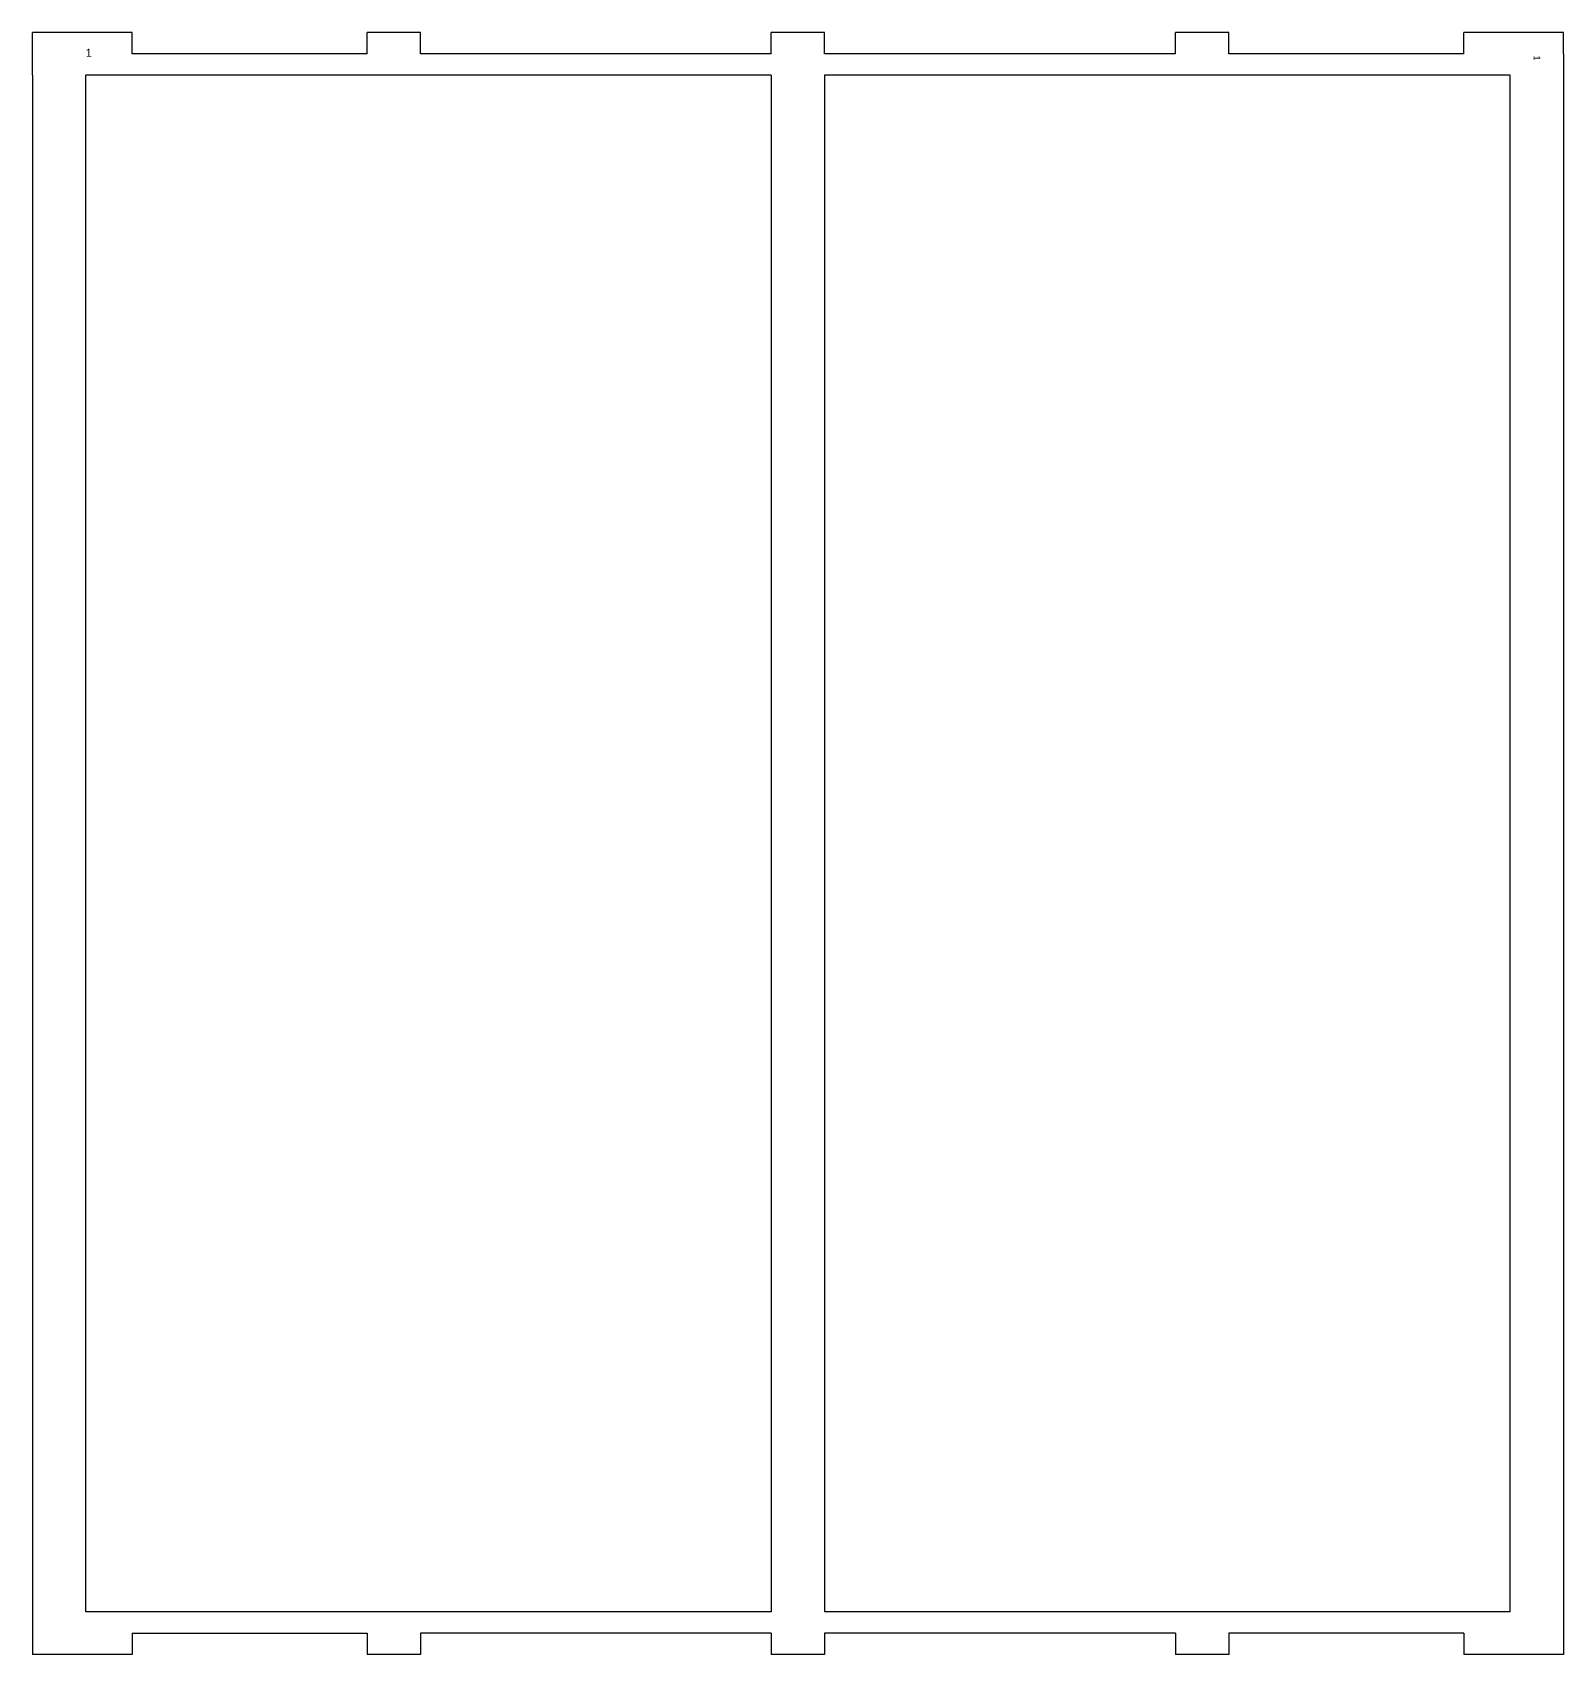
# Model space of a CAD drawing. Header units: millimetres. Extents: x 1909 to 5401, y -1249 to 880.
# Drawn here: x 4111 to 4685, y -1249 to -641 of the extents above; entities that cross this region are included whole.
import ezdxf

# ---------------------------------------------------------------- set-up
doc = ezdxf.new("R2010")
doc.units = ezdxf.units.MM
doc.styles.get("Standard").update_dxf_attribs({"font": 'Organo.ttf'})

msp = doc.modelspace()

# ---------------------------------------------------------------- linework, layer by layer
for p, q in [((4110.85, -657.08), (4110.85, -641.08)), ((4148.27, -641.08), (4110.85, -641.08)), ((4148.27, -649.08), (4148.27, -641.08)), ((4236.35, -649.08), (4236.35, -641.08)), ((4256.35, -641.08), (4236.35, -641.08)), ((4256.35, -649.08), (4256.35, -641.08)), ((4387.85, -649.08), (4387.85, -641.08)), ((4407.85, -641.08), (4387.85, -641.08)), ((4407.85, -649.08), (4407.85, -641.08)), ((4539.35, -649.08), (4539.35, -641.08)), ((4559.35, -641.08), (4539.35, -641.08)), ((4559.35, -649.08), (4559.35, -641.08)), ((4647.43, -649.08), (4647.43, -641.08)), ((4684.86, -641.08), (4647.43, -641.08)), ((4684.86, -649.08), (4684.86, -641.08)), ((4236.35, -649.08), (4148.27, -649.08)), ((4387.85, -649.08), (4256.35, -649.08)), ((4539.35, -649.08), (4407.85, -649.08)), ((4647.43, -649.08), (4559.35, -649.08)), ((4684.86, -649.08), (4684.86, -1249.08)), ((4110.85, -657.08), (4110.85, -1249.08)), ((4387.85, -657.08), (4130.85, -657.08)), ((4130.85, -1233.08), (4130.85, -657.08)), ((4387.85, -657.08), (4387.85, -1233.08)), ((4407.85, -657.08), (4407.85, -1233.08)), ((4664.86, -657.08), (4407.85, -657.08)), ((4664.86, -1233.08), (4664.86, -657.08)), ((4387.85, -1233.08), (4130.85, -1233.08)), ((4664.86, -1233.08), (4407.85, -1233.08)), ((4148.27, -1241.08), (4148.27, -1249.08)), ((4148.27, -1241.08), (4236.35, -1241.08)), ((4236.35, -1241.08), (4236.35, -1249.08)), ((4387.85, -1241.08), (4256.35, -1241.08)), ((4256.35, -1241.08), (4256.35, -1249.08)), ((4387.85, -1241.08), (4387.85, -1249.08)), ((4407.85, -1241.08), (4407.85, -1249.08)), ((4539.35, -1241.08), (4407.85, -1241.08)), ((4539.35, -1241.08), (4539.35, -1249.08)), ((4647.43, -1241.08), (4559.35, -1241.08)), ((4559.35, -1241.08), (4559.35, -1249.08)), ((4647.43, -1241.08), (4647.43, -1249.08)), ((4148.27, -1249.08), (4110.85, -1249.08)), ((4256.35, -1249.08), (4236.35, -1249.08)), ((4407.85, -1249.08), (4387.85, -1249.08)), ((4559.35, -1249.08), (4539.35, -1249.08)), ((4684.86, -1249.08), (4647.43, -1249.08))]:
    msp.add_line(p, q)

# ---------------------------------------------------------------- texts
at = {"color": 1, "insert": (4130.85, -647.19), "char_height": 3, "width": 9.5314, "attachment_point": 1}
msp.add_mtext('{1}', dxfattribs=at)
at = {"color": 1, "insert": (4676.11, -649.73), "char_height": 2.5, "width": 9.5314, "attachment_point": 1, "rotation": 270}
msp.add_mtext('{1}', dxfattribs=at)

doc.saveas('drawing.dxf')
